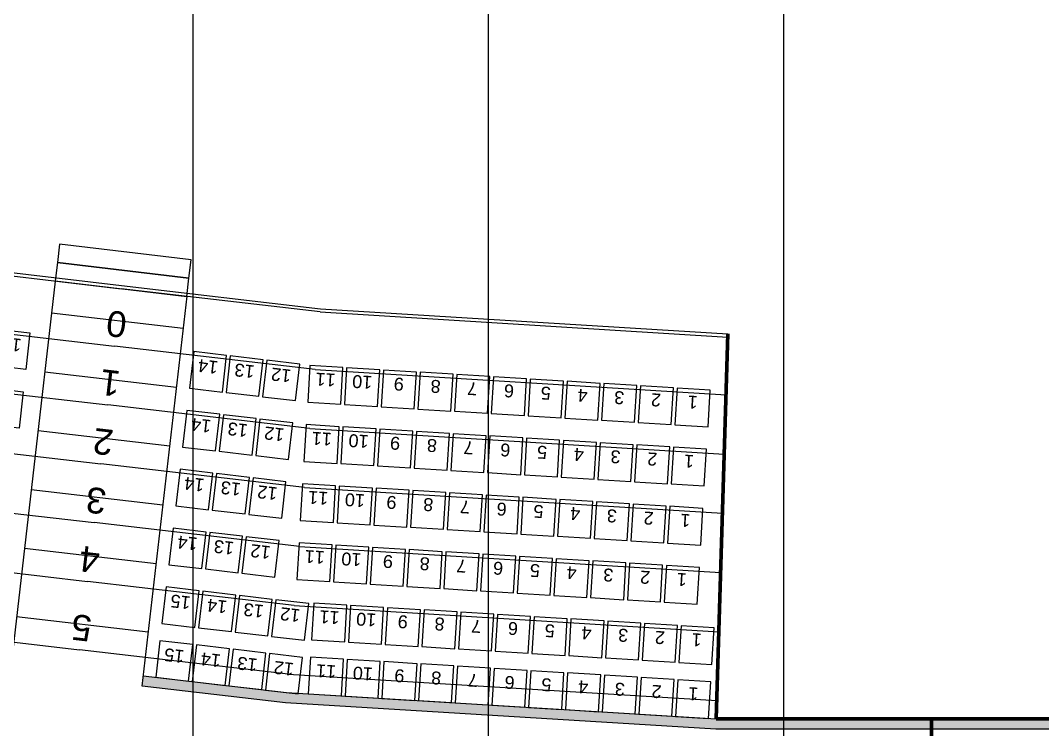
# Model space of a CAD drawing. Header units: millimetres. Extents: x -76108 to 202332, y 27411 to 140378.
# Drawn here: x 106375 to 120263, y 58276 to 67913 of the extents above; entities that cross this region are included whole.
import ezdxf

# ---------------------------------------------------------------- set-up
doc = ezdxf.new("R2010")
doc.units = ezdxf.units.MM
doc.header["$LTSCALE"] = 100
for name, color, linetype in [('A-3311-EA-', 3, 'CONTINUOUS'), ('A-3311-FYLL', 1, 'CONTINUOUS'), ('LINOR_HÄNG', 40, 'CONTINUOUS'), ('R-RADER_TELE', 252, 'CONTINUOUS'), ('R-RADER_TELE_2', 252, 'CONTINUOUS'), ('R-RADNUMMER_TELE', 4, 'CONTINUOUS'), ('R-STOLAR_TELE', 3, 'CONTINUOUS'), ('R-STOLAR_TELE_2', 3, 'CONTINUOUS'), ('R-STOLNUMMER_TELE', 7, 'CONTINUOUS'), ('R-STOLNUMMER_TELE_2', 7, 'CONTINUOUS'), ('R-TRAPPA_TELE', 254, 'CONTINUOUS'), ('TRAPPSTEG', 3, 'CONTINUOUS'), ('U-RADER', 252, 'CONTINUOUS')]:
    doc.layers.add(name, color=color, linetype=linetype)
doc.layers.add('SEKTIONER', color=4, linetype='CONTINUOUS', lineweight=70)
doc.styles.add('ARIAL', font='arial.ttf')

# ---------------------------------------------------------------- blocks, each defined once
blk = doc.blocks.new('KAJ')
at = {"layer": 'A-3311-FYLL'}
blk.add_hatch(color=256, dxfattribs=at).paths.add_polyline_path([(-10710, -25094), (-10726, -25233), (-8776, -25460), (-2929, -25820), (2929, -25820), (8776, -25460), (10726, -25233), (10710, -25094), (8764, -25321), (2925, -25680), (-2925, -25680), (-8764, -25321)])
at = {"layer": 'A-3311-EA-'}
for p, q in [((-10710, -25094), (-8764, -25321)), ((-8776, -25460), (-10726, -25233)), ((-8764, -25321), (-2925, -25680)), ((-2929, -25820), (-8776, -25460)), ((-2925, -25680), (2925, -25680)), ((2929, -25820), (-2929, -25820))]:
    blk.add_line(p, q, dxfattribs=at)

msp = doc.modelspace()

# ---------------------------------------------------------------- linework, layer by layer
at = {"layer": 'LINOR_HÄNG'}
for p, q in [((116745.1, 137808.9), (116745.1, 30391.1)), ((112730.1, 137450.7), (112730.1, 30749.3)), ((108715.1, 136831.3), (108715.1, 31368.7))]:
    msp.add_line(p, q, dxfattribs=at)
at = {"layer": 'R-RADER_TELE'}
for p, q in [((107748.1, 64311.2), (110453, 63995.4)), ((110449, 63950.5), (107742.9, 64266.5)), ((110449, 63950.5), (115986.8, 63610.4)), ((110453, 63995.4), (115988.2, 63655.4)), ((115988.2, 63655.4), (115827.6, 58420.4)), ((110379.4, 63168.3), (107653, 63486.7)), ((110379.4, 63168.3), (115962.8, 62825.4)), ((110308, 62366.2), (107560.8, 62687)), ((110308, 62366.2), (115938.1, 62020.4)), ((110236.6, 61564.1), (107468.6, 61887.3)), ((110236.6, 61564.1), (115913.4, 61215.4)), ((110165.1, 60761.9), (107376.4, 61087.6)), ((110165.1, 60761.9), (115888.7, 60410.4)), ((110093.7, 59959.8), (107284.2, 60287.9)), ((110093.7, 59959.8), (115864, 59605.4)), ((110010.8, 59028.1), (107177.1, 59359)), ((110010.8, 59028.1), (115835.3, 58670.4))]:
    msp.add_line(p, q, dxfattribs=at)
at = {"layer": 'R-RADER_TELE_2'}
for p, q in [((105036.8, 64582.5), (107742.9, 64266.5)), ((105043.1, 64627.1), (107748.1, 64311.2)), ((104926.6, 63805), (107653, 63486.7)), ((104813.7, 63007.8), (107560.8, 62687)), ((104700.7, 62210.5), (107468.6, 61887.3)), ((104587.7, 61413.2), (107376.4, 61087.6)), ((104474.7, 60615.9), (107284.2, 60287.9)), ((104343.5, 59689.9), (107177.1, 59359))]:
    msp.add_line(p, q, dxfattribs=at)
at = {"layer": 'R-STOLAR_TELE'}
for points in [[(109176.5, 63359.1), (108729.5, 63411.3), (108671.5, 62914.7), (109118.5, 62862.5)], [(109673.1, 63301.1), (109226.1, 63353.3), (109168.2, 62856.7), (109615.1, 62804.5)], [(110169.7, 63243.2), (109722.8, 63295.3), (109664.8, 62798.7), (110111.7, 62746.5)], [(110757.3, 63195.2), (110308.2, 63222.8), (110277.5, 62723.7), (110726.7, 62696.2)], [(111256.4, 63164.6), (110807.2, 63192.2), (110776.6, 62693.1), (111225.7, 62665.5)], [(111755.4, 63133.9), (111306.3, 63161.5), (111275.6, 62662.4), (111724.8, 62634.9)], [(112254.5, 63103.3), (111805.3, 63130.9), (111774.7, 62631.8), (112223.8, 62604.2)], [(112753.6, 63072.6), (112304.4, 63100.2), (112273.7, 62601.1), (112722.9, 62573.6)], [(113252.6, 63042), (112803.5, 63069.5), (112772.8, 62570.5), (113222, 62542.9)], [(113751.7, 63011.3), (113302.5, 63038.9), (113271.9, 62539.8), (113721, 62512.3)], [(114250.7, 62980.7), (113801.6, 63008.2), (113770.9, 62509.2), (114220.1, 62481.6)], [(114749.8, 62950), (114300.6, 62977.6), (114270, 62478.5), (114719.1, 62450.9)], [(115248.8, 62919.4), (114799.7, 62946.9), (114769, 62447.9), (115218.2, 62420.3)], [(115747.9, 62888.7), (115298.8, 62916.3), (115268.1, 62417.2), (115717.3, 62389.6)], [(109083.1, 62559.6), (108636.2, 62611.8), (108578.2, 62115.1), (109025.1, 62062.9)], [(109579.7, 62501.6), (109132.8, 62553.8), (109074.8, 62057.1), (109521.8, 62005)], [(110076.4, 62443.6), (109629.4, 62495.8), (109571.4, 61999.2), (110018.4, 61947)], [(110707.1, 62391.8), (110257.9, 62419.4), (110227.3, 61920.3), (110676.4, 61892.7)], [(111206.2, 62361.1), (110757, 62388.7), (110726.4, 61889.7), (111175.5, 61862.1)], [(111705.2, 62330.5), (111256.1, 62358.1), (111225.4, 61859), (111674.6, 61831.4)], [(112204.3, 62299.8), (111755.1, 62327.4), (111724.5, 61828.4), (112173.6, 61800.8)], [(112703.3, 62269.2), (112254.2, 62296.8), (112223.5, 61797.7), (112672.7, 61770.1)], [(113202.4, 62238.5), (112753.2, 62266.1), (112722.6, 61767.1), (113171.7, 61739.5)], [(113701.5, 62207.9), (113252.3, 62235.5), (113221.7, 61736.4), (113670.8, 61708.8)], [(114200.5, 62177.2), (113751.4, 62204.8), (113720.7, 61705.8), (114169.9, 61678.2)], [(114699.6, 62146.6), (114250.4, 62174.2), (114219.8, 61675.1), (114668.9, 61647.5)], [(115198.6, 62115.9), (114749.5, 62143.5), (114718.8, 61644.4), (115168, 61616.9)], [(115697.7, 62085.3), (115248.5, 62112.9), (115217.9, 61613.8), (115667, 61586.2)], [(108989.8, 61760), (108542.8, 61812.2), (108484.8, 61315.6), (108931.8, 61263.4)], [(109486.4, 61702), (109039.4, 61754.2), (108981.4, 61257.6), (109428.4, 61205.4)], [(109983, 61644), (109536, 61696.2), (109478.1, 61199.6), (109925, 61147.4)], [(110657.6, 61588.3), (110208.4, 61615.9), (110177.8, 61116.8), (110626.9, 61089.3)], [(111156.6, 61557.7), (110707.5, 61585.2), (110676.8, 61086.2), (111126, 61058.6)], [(111655.7, 61527), (111206.6, 61554.6), (111175.9, 61055.5), (111625.1, 61027.9)], [(112154.8, 61496.4), (111705.6, 61523.9), (111675, 61024.9), (112124.1, 60997.3)], [(112653.8, 61465.7), (112204.7, 61493.3), (112174, 60994.2), (112623.2, 60966.6)], [(113152.9, 61435.1), (112703.7, 61462.6), (112673.1, 60963.6), (113122.2, 60936)], [(113651.9, 61404.4), (113202.8, 61432), (113172.1, 60932.9), (113621.3, 60905.3)], [(114151, 61373.7), (113701.9, 61401.3), (113671.2, 60902.3), (114120.4, 60874.7)], [(114650.1, 61343.1), (114200.9, 61370.7), (114170.3, 60871.6), (114619.4, 60844)], [(115149.1, 61312.4), (114700, 61340), (114669.3, 60841), (115118.5, 60813.4)], [(115648.2, 61281.8), (115199, 61309.4), (115168.4, 60810.3), (115617.5, 60782.7)], [(108896.4, 60960.4), (108449.4, 61012.6), (108391.4, 60516), (108838.4, 60463.8)], [(109393, 60902.4), (108946.1, 60954.6), (108888.1, 60458), (109335, 60405.8)], [(109889.7, 60844.5), (109442.7, 60896.6), (109384.7, 60400), (109831.7, 60347.8)], [(110609.5, 60784.7), (110160.4, 60812.3), (110129.7, 60313.3), (110578.9, 60285.7)], [(111108.6, 60754.1), (110659.4, 60781.7), (110628.8, 60282.6), (111077.9, 60255)], [(111607.7, 60723.4), (111158.5, 60751), (111127.8, 60252), (111577, 60224.4)], [(112106.7, 60692.8), (111657.6, 60720.4), (111626.9, 60221.3), (112076.1, 60193.7)], [(112605.8, 60662.1), (112156.6, 60689.7), (112126, 60190.7), (112575.1, 60163.1)], [(113104.8, 60631.5), (112655.7, 60659.1), (112625, 60160), (113074.2, 60132.4)], [(113603.9, 60600.8), (113154.7, 60628.4), (113124.1, 60129.4), (113573.2, 60101.8)], [(114103, 60570.2), (113653.8, 60597.8), (113623.1, 60098.7), (114072.3, 60071.1)], [(114602, 60539.5), (114152.9, 60567.1), (114122.2, 60068.1), (114571.4, 60040.5)], [(115101.1, 60508.9), (114651.9, 60536.5), (114621.3, 60037.4), (115070.4, 60009.8)], [(115600.1, 60478.2), (115151, 60505.8), (115120.3, 60006.8), (115569.5, 59979.2)], [(108803, 60160.9), (108356.1, 60213.1), (108298.1, 59716.4), (108745, 59664.2)], [(109299.7, 60102.9), (108852.7, 60155.1), (108794.7, 59658.4), (109241.7, 59606.2)], [(109796.3, 60044.9), (109349.3, 60097.1), (109291.3, 59600.4), (109738.3, 59548.3)], [(110292.9, 59986.9), (109846, 60039.1), (109788, 59542.5), (110234.9, 59490.3)], [(110811, 59965.9), (110361.9, 59993.4), (110331.2, 59494.4), (110780.4, 59466.8)], [(111310.1, 59935.2), (110860.9, 59962.8), (110830.3, 59463.7), (111279.4, 59436.1)], [(111809.1, 59904.6), (111360, 59932.1), (111329.3, 59433.1), (111778.5, 59405.5)], [(112308.2, 59873.9), (111859, 59901.5), (111828.4, 59402.4), (112277.5, 59374.8)], [(112807.2, 59843.2), (112358.1, 59870.8), (112327.4, 59371.8), (112776.6, 59344.2)], [(113306.3, 59812.6), (112857.2, 59840.2), (112826.5, 59341.1), (113275.7, 59313.5)], [(113805.4, 59781.9), (113356.2, 59809.5), (113325.6, 59310.5), (113774.7, 59282.9)], [(114304.4, 59751.3), (113855.3, 59778.9), (113824.6, 59279.8), (114273.8, 59252.2)], [(114803.5, 59720.6), (114354.3, 59748.2), (114323.7, 59249.2), (114772.8, 59221.6)], [(115302.5, 59690), (114853.4, 59717.6), (114822.7, 59218.5), (115271.9, 59190.9)], [(115801.6, 59659.3), (115352.5, 59686.9), (115321.8, 59187.9), (115771, 59160.3)], [(108717.8, 59430.8), (108270.8, 59483), (108212.8, 58986.4), (108659.8, 58934.2)], [(109214.4, 59372.8), (108767.5, 59425), (108709.5, 58928.4), (109156.4, 58876.2)], [(109711, 59314.8), (109264.1, 59367), (109206.1, 58870.4), (109653.1, 58818.2)], [(110207.7, 59256.8), (109760.7, 59309), (109702.7, 58812.4), (110149.7, 58760.2)], [(110765.7, 59232.2), (110316.5, 59259.8), (110285.9, 58760.8), (110735, 58733.2)], [(111264.7, 59201.6), (110815.6, 59229.2), (110784.9, 58730.1), (111234.1, 58702.5)], [(111763.8, 59170.9), (111314.6, 59198.5), (111284, 58699.5), (111733.1, 58671.9)], [(112262.9, 59140.3), (111813.7, 59167.9), (111783, 58668.8), (112232.2, 58641.2)], [(112761.9, 59109.6), (112312.8, 59137.2), (112282.1, 58638.2), (112731.3, 58610.6)], [(113261, 59079), (112811.8, 59106.6), (112781.2, 58607.5), (113230.3, 58579.9)], [(113760, 59048.3), (113310.9, 59075.9), (113280.2, 58576.9), (113729.4, 58549.3)], [(114259.1, 59017.7), (113809.9, 59045.3), (113779.3, 58546.2), (114228.4, 58518.6)], [(114758.2, 58987), (114309, 59014.6), (114278.3, 58515.6), (114727.5, 58488)], [(115257.2, 58956.4), (114808.1, 58984), (114777.4, 58484.9), (115226.6, 58457.3)], [(115756.3, 58925.7), (115307.1, 58953.3), (115276.5, 58454.3), (115725.6, 58426.7)]]:
    msp.add_lwpolyline(points, close=True, dxfattribs=at)
at = {"layer": 'R-STOLAR_TELE_2'}
for points in [[(106057.2, 63718.3), (106504.3, 63667.4), (106447.7, 63170.6), (106000.6, 63221.5)], [(105966.1, 62918.4), (106413.2, 62867.6), (106356.7, 62370.8), (105909.6, 62421.6)]]:
    msp.add_lwpolyline(points, close=True, dxfattribs=at)
at = {"layer": 'R-TRAPPA_TELE'}
for p, q in [((106848.7, 64369.6), (106238.4, 59076)), ((108637.1, 64163.4), (108026.3, 58867.2))]:
    msp.add_line(p, q, dxfattribs=at)
for points in [[(106799, 63938.5), (108587.2, 63730.3)], [(106706.8, 63138.8), (108495, 62930.6)], [(106614.6, 62339.1), (108402.8, 62130.9)], [(106522.4, 61539.4), (108310.6, 61331.2)], [(106430.2, 60739.7), (108218.4, 60531.5)], [(106323.1, 59810.8), (108111.3, 59602.6)]]:
    msp.add_lwpolyline(points, dxfattribs=at)
at = {"layer": 'SEKTIONER'}
for p, q in [((115988.2, 63655.4), (115827.6, 58420.4)), ((115827.6, 58420.4), (118752.6, 58420.4)), ((118752.6, 41133.3), (118752.6, 58420.4)), ((121677.6, 58420.4), (118752.6, 58420.4))]:
    msp.add_line(p, q, dxfattribs=at)
at = {"layer": 'TRAPPSTEG'}
for points in [[(106877.5, 64623.1), (108665, 64411.3), (108694.5, 64659.6), (106906.9, 64871.3)], [(106848.1, 64374.8), (108635.6, 64163.1), (108665, 64411.3), (106877.5, 64623.1)]]:
    msp.add_lwpolyline(points, close=True, dxfattribs=at)

# ---------------------------------------------------------------- block references
at = {"layer": 'U-RADER'}
msp.add_blockref('KAJ', (118752.6, 84100), dxfattribs=at)

# ---------------------------------------------------------------- texts
at = {"layer": 'R-RADNUMMER_TELE', "style": 'ARIAL'}
for s, p in [('0', (107835.3, 63943.8)), ('1', (107748, 63143.5)), ('2', (107654.6, 62344)), ('3', (107558.7, 61544.7)), ('4', (107467.9, 60744.8)), ('5', (107359.4, 59816.1))]:
    msp.add_text(s, height=350, rotation=173.34, dxfattribs=at).set_placement(p)
at = {"layer": 'R-STOLNUMMER_TELE', "style": 'ARIAL'}
for s, rotation, p in [('14', 173.34001, (109068.4, 63280)), ('13', 173.34001, (109565, 63222)), ('12', 173.34001, (110061.6, 63164)), ('11', 176.48537, (110661.5, 63109.8)), ('10', 176.48537, (111160.5, 63079.1)), ('9', 176.48537, (111589.8, 63052.7)), ('8', 176.48537, (112088.9, 63022.1)), ('7', 176.48537, (112587.9, 62991.4)), ('6', 176.48537, (113087, 62960.8)), ('5', 176.48537, (113586, 62930.1)), ('4', 176.48537, (114085.1, 62899.5)), ('3', 176.48537, (114584.2, 62868.8)), ('2', 176.48537, (115083.2, 62838.2)), ('1', 176.48537, (115582.3, 62807.5)), ('14', 173.34001, (108975, 62480.4)), ('13', 173.34001, (109471.6, 62422.4)), ('12', 173.34001, (109968.3, 62364.4)), ('11', 176.48537, (110611.3, 62306.3)), ('10', 176.48537, (111110.3, 62275.7)), ('9', 176.48537, (111539.6, 62249.3)), ('8', 176.48537, (112038.7, 62218.7)), ('7', 176.48537, (112537.7, 62188)), ('6', 176.48537, (113036.8, 62157.4)), ('5', 176.48537, (113535.8, 62126.7)), ('4', 176.48537, (114034.9, 62096.1)), ('3', 176.48537, (114534, 62065.4)), ('2', 176.48537, (115033, 62034.8)), ('1', 176.48537, (115532.1, 62004.1)), ('14', 173.34001, (108881.7, 61680.8)), ('13', 173.34001, (109378.3, 61622.8)), ('12', 173.34001, (109874.9, 61564.9)), ('11', 176.48537, (110561.7, 61502.9)), ('10', 176.48537, (111060.8, 61472.2)), ('9', 176.48537, (111490.1, 61445.8)), ('8', 176.48537, (111989.1, 61415.2)), ('7', 176.48537, (112488.2, 61384.5)), ('6', 176.48537, (112987.3, 61353.9)), ('5', 176.48537, (113486.3, 61323.2)), ('4', 176.48537, (113985.4, 61292.6)), ('3', 176.48537, (114484.4, 61261.9)), ('2', 176.48537, (114983.5, 61231.3)), ('1', 176.48537, (115482.6, 61200.6)), ('14', 173.34001, (108788.3, 60881.3)), ('13', 173.34001, (109284.9, 60823.3)), ('12', 173.34001, (109781.6, 60765.3)), ('11', 176.48537, (110513.7, 60699.3)), ('10', 176.48537, (111012.8, 60668.6)), ('9', 176.48537, (111442, 60642.3)), ('8', 176.48537, (111941.1, 60611.6)), ('7', 176.48537, (112440.1, 60581)), ('6', 176.48537, (112939.2, 60550.3)), ('5', 176.48537, (113438.3, 60519.7)), ('4', 176.48537, (113937.3, 60489)), ('3', 176.48537, (114436.4, 60458.4)), ('2', 176.48537, (114935.4, 60427.7)), ('1', 176.48537, (115434.5, 60397.1)), ('15', 173.34001, (108694.9, 60081.7)), ('14', 173.34001, (109191.6, 60023.7)), ('13', 173.34001, (109688.2, 59965.7)), ('12', 173.34001, (110184.8, 59907.7)), ('11', 176.48537, (110715.2, 59880.4)), ('10', 176.48537, (111214.2, 59849.7)), ('9', 176.48537, (111643.5, 59823.4)), ('8', 176.48537, (112142.6, 59792.7)), ('7', 176.48537, (112641.6, 59762.1)), ('6', 176.48537, (113140.7, 59731.4)), ('5', 176.48537, (113639.7, 59700.8)), ('4', 176.48537, (114138.8, 59670.1)), ('3', 176.48537, (114637.9, 59639.5)), ('2', 176.48537, (115136.9, 59608.8)), ('1', 176.48537, (115636, 59578.2)), ('15', 173.34001, (108609.7, 59351.6)), ('14', 173.34001, (109106.3, 59293.7)), ('13', 173.34001, (109602.9, 59235.7)), ('12', 173.34001, (110099.6, 59177.7)), ('11', 176.48537, (110669.8, 59146.8)), ('10', 176.48537, (111168.9, 59116.1)), ('9', 176.48537, (111598.2, 59089.8)), ('8', 176.48537, (112097.2, 59059.1)), ('7', 176.48537, (112596.3, 59028.5)), ('6', 176.48537, (113095.3, 58997.8)), ('5', 176.48537, (113594.4, 58967.2)), ('4', 176.48537, (114093.5, 58936.5)), ('3', 176.48537, (114592.5, 58905.9)), ('2', 176.48537, (115091.6, 58875.2)), ('1', 176.48537, (115590.6, 58844.6))]:
    msp.add_text(s, height=175, rotation=rotation, dxfattribs=at).set_placement(p)
at = {"layer": 'R-STOLNUMMER_TELE_2', "style": 'ARIAL'}
msp.add_text('17', height=175, rotation=173.34001, dxfattribs=at).set_placement((106396.9, 63581.6))

doc.saveas('drawing.dxf')
